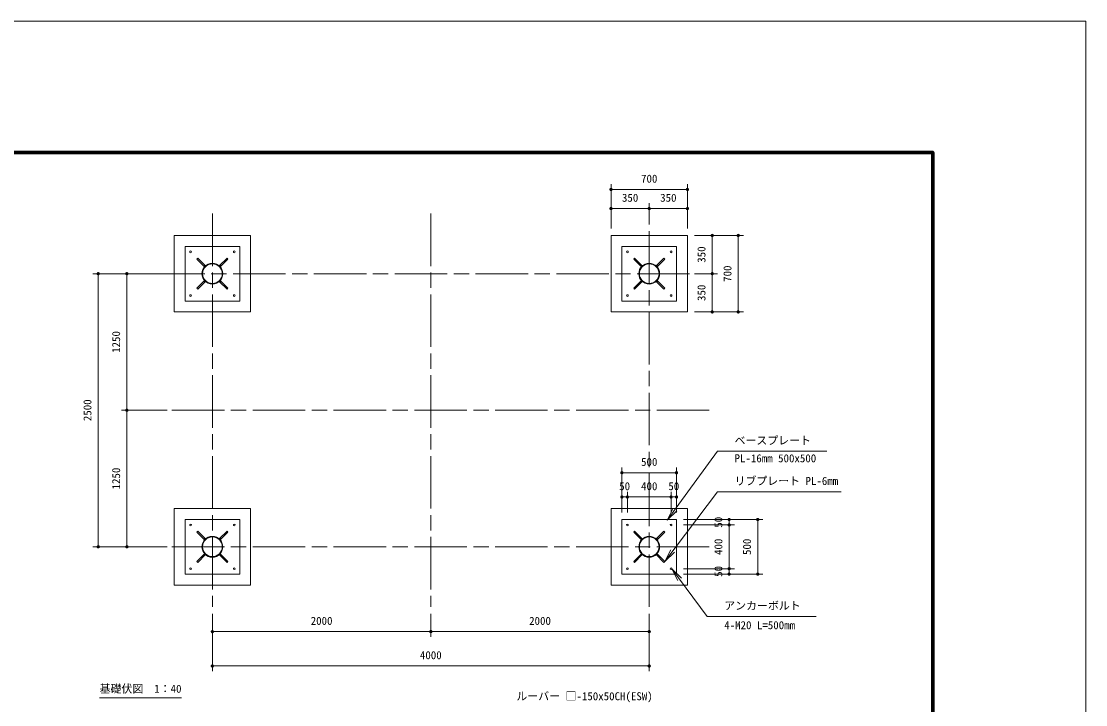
# Model space of a CAD drawing. Units: millimetres at full size, sheet at 1:40. Extents: x -800 to 17600, y -600 to 12480.
# Drawn here: x 7853 to 17600, y 6225 to 12480 of the extents above; entities that cross this region are included whole.
import ezdxf
from ezdxf.enums import TextEntityAlignment as Align

# ---------------------------------------------------------------- set-up
doc = ezdxf.new("R2010")
doc.units = ezdxf.units.MM
doc.header["$LTSCALE"] = 40
doc.linetypes.add('CHAIN', pattern=[18.5, 12, -1.5, 3.5, -1.5])
for name, color, linetype, lineweight in [('D-BMK', 2, 'CHAIN', 13), ('D-STR', 1, 'Continuous', 13), ('D-STR-DIM', 7, 'Continuous', 13), ('D-STR-HTXT', 7, 'Continuous', 13), ('D-STR-TXT', 7, 'Continuous', 13), ('D-TTL', 7, 'Continuous', 70), ('V-nasSTD', 5, 'Continuous', 13)]:
    doc.layers.add(name, color=color, linetype=linetype, lineweight=lineweight)
doc.styles.add('ＭＳ ゴシック', font='')
doc.styles.get('ＭＳ ゴシック').set_extended_font_data('MS Gothic')

# ---------------------------------------------------------------- blocks, each defined once
blk = doc.blocks.new('filled_dot')
at = {"color": 0, "linetype": 'Continuous', "lineweight": -2, "const_width": 1.25}
blk.add_lwpolyline([(-0.625, 0, 1), (0.625, 0, 1)], format="xyb", close=True, dxfattribs=at)
blk = doc.blocks.new('open_arrow')
at = {"color": 0, "linetype": 'Continuous', "lineweight": -2}
blk.add_lwpolyline([(7.5, 1.25), (0, 0), (7.5, -1.25)], dxfattribs=at)

msp = doc.modelspace()

# ---------------------------------------------------------------- linework, layer by layer
at = {"layer": 'D-BMK'}
for p, q in [((9603.27, 10719.76), (9603.27, 7119.76)), ((11603.27, 10719.76), (11603.27, 7119.76)), ((13603.27, 7119.76), (13603.27, 10719.76)), ((9053.27, 10169.76), (14153.27, 10169.76)), ((14153.27, 8919.76), (9053.27, 8919.76)), ((14153.27, 7669.76), (9053.27, 7669.76))]:
    msp.add_line(p, q, dxfattribs=at)
at = {"layer": 'D-STR'}
for p, q in [((9524.53, 10240.01), (9533.02, 10248.5)), ((9673.52, 10248.5), (9682, 10240.01)), ((13524.53, 10240.01), (13533.02, 10248.5)), ((13673.52, 10248.5), (13682, 10240.01)), ((9533.02, 10091.02), (9524.53, 10099.51)), ((9682, 10099.51), (9673.52, 10091.02)), ((13533.02, 10091.02), (13524.53, 10099.51)), ((13682, 10099.51), (13673.52, 10091.02)), ((9524.53, 7740.01), (9533.02, 7748.5)), ((9673.52, 7748.5), (9682, 7740.01)), ((13524.53, 7740.01), (13533.02, 7748.5)), ((13673.52, 7748.5), (13682, 7740.01)), ((9533.02, 7591.02), (9524.53, 7599.51)), ((9682, 7599.51), (9673.52, 7591.02)), ((13533.02, 7591.02), (13524.53, 7599.51)), ((13682, 7599.51), (13673.52, 7591.02))]:
    msp.add_line(p, q, dxfattribs=at)
for points in [[(9253.27, 10519.76), (9953.27, 10519.76), (9953.27, 9819.76), (9253.27, 9819.76)], [(13253.27, 10519.76), (13953.27, 10519.76), (13953.27, 9819.76), (13253.27, 9819.76)], [(9353.27, 9919.76), (9853.27, 9919.76), (9853.27, 10419.76), (9353.27, 10419.76)], [(13353.27, 9919.76), (13853.27, 9919.76), (13853.27, 10419.76), (13353.27, 10419.76)], [(9531.6, 10232.94), (9460.89, 10303.65), (9469.38, 10312.14), (9540.09, 10241.43)], [(9666.45, 10241.43), (9737.16, 10312.14), (9745.64, 10303.65), (9674.93, 10232.94)], [(13531.6, 10232.94), (13460.89, 10303.65), (13469.38, 10312.14), (13540.09, 10241.43)], [(13666.45, 10241.43), (13737.16, 10312.14), (13745.64, 10303.65), (13674.93, 10232.94)], [(9540.09, 10098.1), (9469.38, 10027.38), (9460.89, 10035.87), (9531.6, 10106.58)], [(9674.93, 10106.58), (9745.64, 10035.87), (9737.16, 10027.38), (9666.45, 10098.1)], [(13540.09, 10098.1), (13469.38, 10027.38), (13460.89, 10035.87), (13531.6, 10106.58)], [(13674.93, 10106.58), (13745.64, 10035.87), (13737.16, 10027.38), (13666.45, 10098.1)], [(9253.27, 8019.76), (9953.27, 8019.76), (9953.27, 7319.76), (9253.27, 7319.76)], [(13253.27, 8019.76), (13953.27, 8019.76), (13953.27, 7319.76), (13253.27, 7319.76)], [(9353.27, 7419.76), (9853.27, 7419.76), (9853.27, 7919.76), (9353.27, 7919.76)], [(13353.27, 7419.76), (13853.27, 7419.76), (13853.27, 7919.76), (13353.27, 7919.76)], [(9531.6, 7732.94), (9460.89, 7803.65), (9469.38, 7812.14), (9540.09, 7741.43)], [(9666.45, 7741.43), (9737.16, 7812.14), (9745.64, 7803.65), (9674.93, 7732.94)], [(13531.6, 7732.94), (13460.89, 7803.65), (13469.38, 7812.14), (13540.09, 7741.43)], [(13666.45, 7741.43), (13737.16, 7812.14), (13745.64, 7803.65), (13674.93, 7732.94)], [(9540.09, 7598.1), (9469.38, 7527.38), (9460.89, 7535.87), (9531.6, 7606.58)], [(9674.93, 7606.58), (9745.64, 7535.87), (9737.16, 7527.38), (9666.45, 7598.1)], [(13540.09, 7598.1), (13469.38, 7527.38), (13460.89, 7535.87), (13531.6, 7606.58)], [(13674.93, 7606.58), (13745.64, 7535.87), (13737.16, 7527.38), (13666.45, 7598.1)]]:
    msp.add_lwpolyline(points, close=True, dxfattribs=at)
for centre, radius in [((9403.27, 10369.76), 8), ((9803.27, 10369.76), 8), ((13403.27, 10369.76), 8), ((13803.27, 10369.76), 8), ((9603.27, 10169.76), 95.35), ((9603.27, 10169.76), 90.05), ((13603.27, 10169.76), 95.35), ((13603.27, 10169.76), 90.05), ((9403.27, 9969.76), 8), ((9803.27, 9969.76), 8), ((13403.27, 9969.76), 8), ((13803.27, 9969.76), 8), ((9403.27, 7869.76), 8), ((9803.27, 7869.76), 8), ((13403.27, 7869.76), 8), ((13803.27, 7869.76), 8), ((9603.27, 7669.76), 95.35), ((9603.27, 7669.76), 90.05), ((13603.27, 7669.76), 95.35), ((13603.27, 7669.76), 90.05), ((9403.27, 7469.76), 8), ((9803.27, 7469.76), 8), ((13403.27, 7469.76), 8), ((13803.27, 7469.76), 8)]:
    msp.add_circle(centre, radius, dxfattribs=at)
at = {"layer": 'D-STR-DIM'}
for p, q in [((13253.27, 10583.76), (13253.27, 10988.98)), ((13953.27, 10940.98), (13253.27, 10940.98)), ((13953.27, 10583.76), (13953.27, 10988.98)), ((13253.27, 10583.76), (13253.27, 10813.98)), ((13603.27, 10765.98), (13253.27, 10765.98)), ((13603.27, 10694.98), (13603.27, 10813.98)), ((13603.27, 10694.98), (13603.27, 10813.98)), ((13953.27, 10765.98), (13603.27, 10765.98)), ((13953.27, 10583.76), (13953.27, 10813.98)), ((14017.27, 10519.76), (14228.43, 10519.76)), ((14017.27, 10519.76), (14466.43, 10519.76)), ((14180.43, 10169.76), (14180.43, 10519.76)), ((14418.43, 9819.76), (14418.43, 10519.76)), ((9189.27, 10169.76), (8510, 10169.76)), ((8558, 7669.76), (8558, 10169.76)), ((9189.27, 10169.76), (8772.43, 10169.76)), ((8820.43, 8919.76), (8820.43, 10169.76)), ((14017.27, 10169.76), (14228.43, 10169.76)), ((14017.27, 10169.76), (14228.43, 10169.76)), ((14180.43, 9819.76), (14180.43, 10169.76)), ((14017.27, 9819.76), (14228.43, 9819.76)), ((14017.27, 9819.76), (14466.43, 9819.76)), ((9189.27, 8919.76), (8772.43, 8919.76)), ((9189.27, 8919.76), (8772.43, 8919.76)), ((8820.43, 7669.76), (8820.43, 8919.76)), ((13353.27, 7983.76), (13353.27, 8396.08)), ((13853.27, 7983.76), (13853.27, 8396.08)), ((13853.27, 8348.08), (13353.27, 8348.08)), ((13353.27, 7983.76), (13353.27, 8173.79)), ((13403.27, 8125.79), (13353.27, 8125.79)), ((13403.27, 7983.76), (13403.27, 8173.79)), ((13403.27, 7983.76), (13403.27, 8173.79)), ((13803.27, 8125.79), (13403.27, 8125.79)), ((13803.27, 7983.76), (13803.27, 8173.79)), ((13803.27, 8023.76), (13803.27, 8173.79)), ((13853.27, 8125.79), (13803.27, 8125.79)), ((13853.27, 7983.76), (13853.27, 8173.79)), ((13917.27, 7919.76), (14383.14, 7919.76)), ((13957.27, 7919.76), (14644.85, 7919.76)), ((14335.14, 7869.76), (14335.14, 7919.76)), ((14596.85, 7419.76), (14596.85, 7919.76)), ((13917.27, 7869.76), (14383.14, 7869.76)), ((13917.27, 7869.76), (14383.14, 7869.76)), ((14335.14, 7469.76), (14335.14, 7869.76)), ((9189.27, 7669.76), (8510, 7669.76)), ((9189.27, 7669.76), (8772.43, 7669.76)), ((13917.27, 7469.76), (14383.14, 7469.76)), ((13917.27, 7419.76), (14383.14, 7419.76)), ((13957.27, 7469.76), (14383.14, 7469.76)), ((13957.27, 7419.76), (14644.85, 7419.76)), ((14335.14, 7419.76), (14335.14, 7469.76)), ((9603.27, 7055.76), (9603.27, 6845.33)), ((9603.27, 7055.76), (9603.27, 6530.89)), ((11603.27, 7055.76), (11603.27, 6845.33)), ((11603.27, 7055.76), (11603.27, 6845.33)), ((13603.27, 7055.76), (13603.27, 6845.33)), ((13603.27, 7055.76), (13603.27, 6530.89)), ((11603.27, 6893.33), (9603.27, 6893.33)), ((13603.27, 6893.33), (11603.27, 6893.33)), ((13603.27, 6578.89), (9603.27, 6578.89))]:
    msp.add_line(p, q, dxfattribs=at)
at = {"layer": 'D-STR-HTXT'}
for points in [[(13767.59, 7914.98), (14228.88, 8544.11), (14348.88, 8544.11), (15229.08, 8544.11)], [(13745.64, 7535.87), (14228.88, 8173.67), (14348.88, 8173.67), (15359.53, 8173.67)], [(13811.18, 7468.58), (14134.63, 7032.15), (14254.63, 7032.15), (15132.29, 7032.15)]]:
    msp.add_lwpolyline(points, dxfattribs=at)
at = {"layer": 'D-STR-TXT'}
msp.add_line((8570.86, 6287.41), (9320.86, 6287.41), dxfattribs=at)
at = {"layer": 'D-TTL'}
msp.add_lwpolyline([(600, 600), (600, 11280), (16200, 11280), (16200, 600)], close=True, dxfattribs=at)
at = {"layer": 'V-nasSTD'}
msp.add_lwpolyline([(-800, -600), (-800, 12480), (17600, 12480), (17600, -600)], close=True, dxfattribs=at)

# ---------------------------------------------------------------- block references
at = {"layer": 'D-STR-DIM', "xscale": 12, "yscale": 12}
for p in [(13253.27, 10940.98), (13253.27, 10765.98), (13603.27, 10765.98), (13353.27, 8348.08), (13353.27, 8125.79), (13403.27, 8125.79), (13803.27, 8125.79), (9603.27, 6893.33), (11603.27, 6893.33), (9603.27, 6578.89)]:
    msp.add_blockref('filled_dot', p, dxfattribs=at)
for p, rotation in [((13953.27, 10940.98), 180), ((13603.27, 10765.98), 180), ((13953.27, 10765.98), 180), ((14180.43, 10519.76), 270), ((14418.43, 10519.76), 270), ((8558, 10169.76), 270), ((8820.43, 10169.76), 270), ((14180.43, 10169.76), 90), ((14180.43, 10169.76), 270), ((14180.43, 9819.76), 90), ((14418.43, 9819.76), 90), ((8820.43, 8919.76), 90), ((8820.43, 8919.76), 270), ((13853.27, 8348.08), 180), ((13403.27, 8125.79), 180), ((13803.27, 8125.79), 180), ((13853.27, 8125.79), 180), ((14335.14, 7919.76), 270), ((14596.85, 7919.76), 270), ((14335.14, 7869.76), 90), ((14335.14, 7869.76), 270), ((8558, 7669.76), 90), ((8820.43, 7669.76), 90), ((14335.14, 7469.76), 90), ((14335.14, 7469.76), 270), ((14335.14, 7419.76), 90), ((14596.85, 7419.76), 90), ((11603.27, 6893.33), 180), ((13603.27, 6893.33), 180), ((13603.27, 6578.89), 180)]:
    msp.add_blockref('filled_dot', p, dxfattribs=dict(at, rotation=rotation))
at = {"layer": 'D-STR-HTXT', "xscale": 16, "yscale": 16}
for p, rotation in [((13767.59, 7914.98), 53.8), ((13745.64, 7535.87), 52.9), ((13811.18, 7468.58), 306.5)]:
    msp.add_blockref('open_arrow', p, dxfattribs=dict(at, rotation=rotation))

# ---------------------------------------------------------------- texts
at = {"layer": 'D-STR-DIM', "style": 'ＭＳ ゴシック'}
for s, p in [('700', (13603.27, 11076.49)), ('350', (13428.27, 10901.49)), ('350', (13778.27, 10901.49)), ('500', (13603.27, 8483.59)), ('50', (13378.27, 8261.3)), ('400', (13603.27, 8261.3)), ('50', (13828.27, 8261.3)), ('2000', (10603.27, 7028.84)), ('2000', (12603.27, 7028.84)), ('4000', (11603.27, 6714.4))]:
    msp.add_text(s, height=73.31, dxfattribs=at).set_placement(p, align=Align.TOP_CENTER)
for s, p in [('350', (14044.92, 10344.76)), ('700', (14282.92, 10169.76)), ('350', (14044.92, 9994.76)), ('1250', (8684.92, 9544.76)), ('2500', (8422.49, 8919.76)), ('1250', (8684.92, 8294.76)), ('50', (14199.63, 7894.76)), ('400', (14199.63, 7669.76)), ('500', (14461.34, 7669.76)), ('50', (14199.63, 7444.76))]:
    msp.add_text(s, height=73.31, rotation=90, dxfattribs=at).set_placement(p, align=Align.TOP_CENTER)
at = {"layer": 'D-STR-HTXT', "style": 'ＭＳ ゴシック'}
for s, p in [('ベースプレート', (14384.39, 8679.62)), ('PL-16mm 500x500', (14384.39, 8516.82)), ('リブプレート PL-6mm', (14384.39, 8309.18)), ('アンカーボルト', (14290.14, 7167.66)), ('4-M20 L=500mm', (14290.14, 6989.04)), ('ルーバー □-150x50CH(ESW)', (12387.06, 6338.77))]:
    msp.add_text(s, height=73.31, dxfattribs=at).set_placement(p, align=Align.TOP_LEFT)
at = {"layer": 'D-STR-TXT', "style": 'ＭＳ ゴシック'}
msp.add_text('基礎伏図\u30001：40', height=73.31, dxfattribs=at).set_placement((8570.86, 6407.41), align=Align.TOP_LEFT)

doc.saveas('drawing.dxf')
